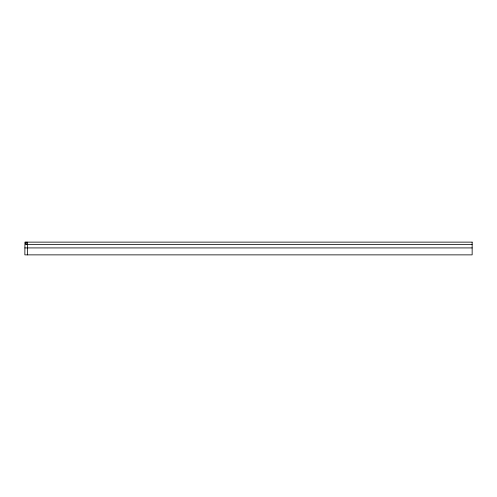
<?xml version="1.0" encoding="UTF-8"?>
<svg xmlns="http://www.w3.org/2000/svg" width="497" height="497" viewBox="0 0 497 497"><rect width="100%" height="100%" fill="white"/><g stroke="black" fill="none" stroke-linecap="round" stroke-linejoin="round"><path stroke-width="0.75" d="M27.136 244.449L25.583 244.449L25.583 242.132M472.15 244.449L27.372 244.449L27.372 242.132M24.85 247.922L472.15 247.922M27.453 244.449L27.453 254.868M26.72 242.132L26.72 244.449M472.15 242.132L24.931 242.132L24.85 254.868L472.15 254.868L472.15 242.132"/></g></svg>
